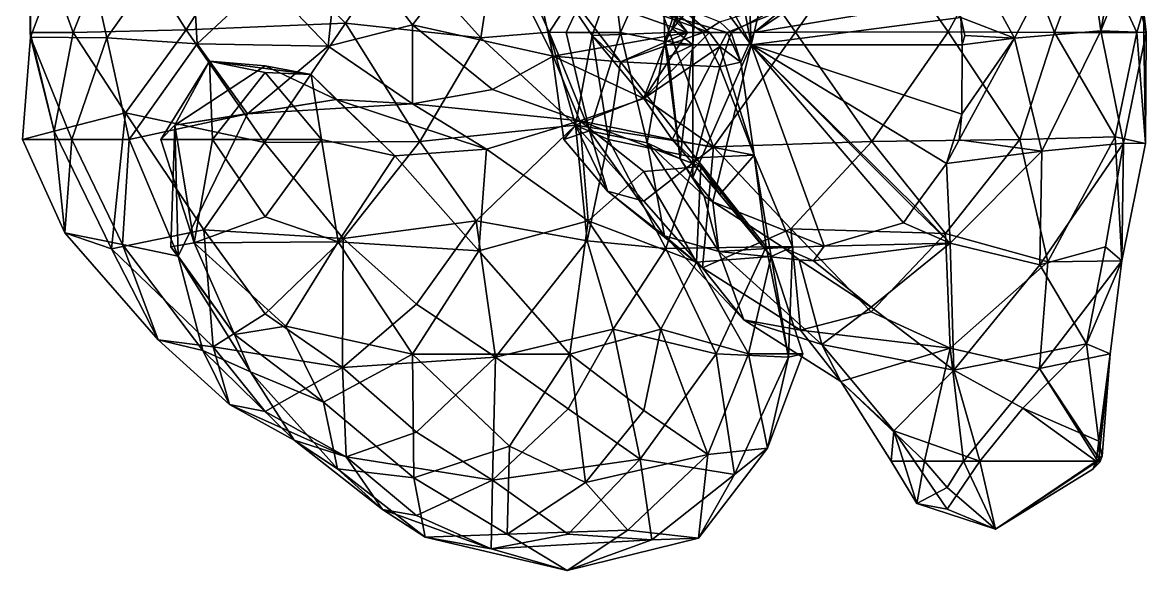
# Model space of a CAD drawing. Extents: x 290034 to 295698, y 4553723 to 4561693.
# Drawn here: x 291908.6 to 292095.6, y 4554380.8 to 4554471.9 of the extents above; entities that cross this region are included whole.
import ezdxf

# ---------------------------------------------------------------- set-up
doc = ezdxf.new("R2010")
doc.units = 0
doc.layers.add('Au_ppm_Pref_-_0_2', color=7, linetype='CONTINUOUS')

msp = doc.modelspace()

# ---------------------------------------------------------------- linework, layer by layer
at = {"layer": 'Au_ppm_Pref_-_0_2'}
for points in [[(292036.44, 4554496.1, 1928.44), (292029.74, 4554468.19, 1926.97), (292028.94, 4554489.58, 1927.37)], [(292036.44, 4554496.1, 1928.44), (292064.56, 4554472.72, 1931.37), (292029.74, 4554468.19, 1926.97)], [(291922.59, 4554469.32, 1881.65), (291917.8, 4554490.61, 1886.96), (291909.92, 4554469.48, 1888.68)], [(291917.8, 4554490.61, 1886.96), (291910.01, 4554489.51, 1895.05), (291909.92, 4554469.48, 1888.68)], [(291936.47, 4554488.89, 1882.32), (291917.8, 4554490.61, 1886.96), (291922.59, 4554469.32, 1881.65)], [(292084.98, 4554491.4, 1927.98), (292073.53, 4554469.29, 1929.36), (292063.49, 4554487.69, 1930.67)], [(292073.53, 4554469.29, 1929.36), (292084.98, 4554491.4, 1927.98), (292087.88, 4554470.51, 1924.56)], [(292095.62, 4554490.07, 1924.34), (292087.88, 4554470.51, 1924.56), (292084.98, 4554491.4, 1927.98)], [(291916.97, 4554470.24, 1897.82), (291909.84, 4554470.24, 1894.64), (291910.01, 4554489.51, 1895.05)], [(291909.84, 4554470.24, 1894.64), (291909.92, 4554469.48, 1888.68), (291910.01, 4554489.51, 1895.05)], [(291924.36, 4554488.82, 1899.29), (291916.97, 4554470.24, 1897.82), (291910.01, 4554489.51, 1895.05)], [(291935.8, 4554470.68, 1899.19), (291916.97, 4554470.24, 1897.82), (291924.36, 4554488.82, 1899.29)], [(291937.62, 4554468.36, 1878.07), (291936.47, 4554488.89, 1882.32), (291922.59, 4554469.32, 1881.65)], [(291924.36, 4554488.82, 1899.29), (291946.53, 4554487.83, 1901.41), (291935.8, 4554470.68, 1899.19)], [(291937.62, 4554468.36, 1878.07), (291948.91, 4554478.95, 1879.86), (291936.47, 4554488.89, 1882.32)], [(291987.74, 4554488.93, 1905.28), (291984.8, 4554469.33, 1901.81), (291971.05, 4554484.64, 1903.16)], [(291987.74, 4554488.93, 1905.28), (291996.15, 4554470.27, 1907.44), (291984.8, 4554469.33, 1901.81)], [(291987.74, 4554488.93, 1905.28), (292006.08, 4554485.37, 1911.58), (291996.15, 4554470.27, 1907.44)], [(292015.34, 4554468.76, 1924.67), (292014.88, 4554485.78, 1917.82), (292022.13, 4554488.78, 1924.08)], [(292022.13, 4554488.78, 1924.08), (292016.56, 4554470.92, 1925.23), (292015.34, 4554468.76, 1924.67)], [(292022.13, 4554488.78, 1924.08), (292020, 4554478.93, 1925.92), (292016.56, 4554470.92, 1925.23)], [(292028.94, 4554489.58, 1927.37), (292029.74, 4554468.19, 1926.97), (292026.2, 4554487.03, 1926.97)], [(292037.11, 4554470.3, 1899.47), (292049.83, 4554488.47, 1898.15), (292027.53, 4554484.17, 1897.86)], [(292037.11, 4554470.3, 1899.47), (292062.48, 4554470.32, 1898.73), (292049.83, 4554488.47, 1898.15)], [(292049.83, 4554488.47, 1898.15), (292062.48, 4554470.32, 1898.73), (292072.82, 4554489.18, 1900.69)], [(292080.13, 4554470.24, 1901.32), (292072.82, 4554489.18, 1900.69), (292062.48, 4554470.32, 1898.73)], [(292086.32, 4554486.62, 1907.08), (292072.82, 4554489.18, 1900.69), (292080.13, 4554470.24, 1901.32)], [(292091, 4554488, 1918.49), (292087.88, 4554470.51, 1924.56), (292095.62, 4554490.07, 1924.34)], [(291962.27, 4554471.76, 1900.38), (291935.8, 4554470.68, 1899.19), (291946.53, 4554487.83, 1901.41)], [(291962.27, 4554471.76, 1900.38), (291946.53, 4554487.83, 1901.41), (291971.05, 4554484.64, 1903.16)], [(291959.4, 4554467.97, 1878.58), (291961.37, 4554487.18, 1881.5), (291948.91, 4554478.95, 1879.86)], [(291973.41, 4554471.53, 1880.93), (291961.37, 4554487.18, 1881.5), (291959.4, 4554467.97, 1878.58)], [(291986.08, 4554487.84, 1882.79), (291961.37, 4554487.18, 1881.5), (291973.41, 4554471.53, 1880.93)], [(291996.78, 4554466.3, 1883.54), (291986.08, 4554487.84, 1882.79), (291973.41, 4554471.53, 1880.93)], [(291992.6, 4554485.51, 1889.47), (291986.08, 4554487.84, 1882.79), (291996.78, 4554466.3, 1883.54)], [(291992.6, 4554485.51, 1889.47), (292003.29, 4554469.72, 1893.51), (292009.78, 4554487.88, 1895.28)], [(292003.29, 4554469.72, 1893.51), (292016.12, 4554470.24, 1898.6), (292009.78, 4554487.88, 1895.28)], [(292016.12, 4554470.24, 1898.6), (292027.53, 4554484.17, 1897.86), (292009.78, 4554487.88, 1895.28)], [(292026.2, 4554487.03, 1926.97), (292029.74, 4554468.19, 1926.97), (292021.75, 4554482.91, 1926.32)], [(292073.53, 4554469.29, 1929.36), (292064.56, 4554472.72, 1931.37), (292063.49, 4554487.69, 1930.67)], [(292086.32, 4554486.62, 1907.08), (292080.13, 4554470.24, 1901.32), (292093.83, 4554470.24, 1907.97)], [(292086.32, 4554486.62, 1907.08), (292093.83, 4554470.24, 1907.97), (292094.94, 4554473.98, 1912.46)], [(292091, 4554488, 1918.49), (292095.39, 4554470.24, 1917.35), (292087.88, 4554470.51, 1924.56)], [(292095.39, 4554470.24, 1917.35), (292091, 4554488, 1918.49), (292094.94, 4554473.98, 1912.46)], [(291971.05, 4554484.64, 1903.16), (291984.8, 4554469.33, 1901.81), (291962.27, 4554471.76, 1900.38)], [(292008.02, 4554465.36, 1887.76), (292003.29, 4554469.72, 1893.51), (291992.6, 4554485.51, 1889.47)], [(292008.02, 4554465.36, 1887.76), (291992.6, 4554485.51, 1889.47), (291996.78, 4554466.3, 1883.54)], [(291998.99, 4554470.24, 1912.46), (291996.15, 4554470.27, 1907.44), (292006.08, 4554485.37, 1911.58)], [(292006.08, 4554485.37, 1911.58), (292008, 4554470.24, 1917.19), (291998.99, 4554470.24, 1912.46)], [(292006.08, 4554485.37, 1911.58), (292014.88, 4554485.78, 1917.82), (292008, 4554470.24, 1917.19)], [(292008, 4554470.24, 1917.19), (292014.88, 4554485.78, 1917.82), (292015.34, 4554468.76, 1924.67)], [(292037.11, 4554470.3, 1899.47), (292027.53, 4554484.17, 1897.86), (292016.12, 4554470.24, 1898.6)], [(292021.75, 4554482.91, 1926.32), (292029.74, 4554468.19, 1926.97), (292020.7, 4554480.42, 1926.14)], [(291937.62, 4554468.36, 1878.07), (291959.4, 4554467.97, 1878.58), (291948.91, 4554478.95, 1879.86)], [(292019.11, 4554470.24, 1882.77), (292011.9, 4554479.58, 1879.94), (292001.77, 4554476.44, 1881.87)], [(292022.77, 4554470.24, 1881.95), (292010.64, 4554474.64, 1876.45), (292011.9, 4554479.58, 1879.94)], [(292019.11, 4554470.24, 1882.77), (292022.77, 4554470.24, 1881.95), (292011.9, 4554479.58, 1879.94)], [(292020, 4554468.19, 1925.77), (292020, 4554478.93, 1925.92), (292020.7, 4554480.42, 1926.14)], [(292020.7, 4554480.42, 1926.14), (292029.74, 4554468.19, 1926.97), (292020, 4554468.19, 1925.77)], [(292020, 4554478.93, 1925.92), (292020, 4554468.19, 1925.77), (292016.56, 4554470.92, 1925.23)], [(292019.11, 4554470.24, 1882.77), (292001.77, 4554476.44, 1881.87), (292011.9, 4554477.07, 1886.43)], [(292024.5, 4554472.03, 1883.36), (292021.73, 4554470.24, 1884.07), (292011.9, 4554477.07, 1886.43)], [(292019.11, 4554470.24, 1882.77), (292011.9, 4554477.07, 1886.43), (292021.73, 4554470.24, 1884.07)], [(292024.5, 4554472.03, 1883.36), (292037.1, 4554475.96, 1886.8), (292026.4, 4554470.24, 1883.66)], [(292030.22, 4554470.24, 1882.77), (292026.4, 4554470.24, 1883.66), (292037.1, 4554475.96, 1886.8)], [(292030.22, 4554470.24, 1882.77), (292037.1, 4554475.96, 1886.8), (292048.3, 4554473.2, 1882.44)], [(292025.71, 4554470.24, 1882.2), (292037.34, 4554474.96, 1877.2), (292010.64, 4554474.64, 1876.45)], [(292025.71, 4554470.24, 1882.2), (292010.64, 4554474.64, 1876.45), (292022.77, 4554470.24, 1881.95)], [(292030.22, 4554470.24, 1882.77), (292037.34, 4554474.96, 1877.2), (292025.71, 4554470.24, 1882.2)], [(292030.22, 4554470.24, 1882.77), (292048.3, 4554473.2, 1882.44), (292037.34, 4554474.96, 1877.2)], [(292095.29, 4554451.75, 1913.16), (292094.94, 4554473.98, 1912.46), (292093.83, 4554470.24, 1907.97)], [(292094.94, 4554473.98, 1912.46), (292095.29, 4554451.75, 1913.16), (292095.39, 4554470.24, 1917.35)], [(291948.79, 4554451.96, 1898.33), (291935.8, 4554470.68, 1899.19), (291962.27, 4554471.76, 1900.38)], [(291948.79, 4554451.96, 1898.33), (291962.27, 4554471.76, 1900.38), (291974.64, 4554452.12, 1899.25)], [(291973.41, 4554471.53, 1880.93), (291959.4, 4554467.97, 1878.58), (291973.4, 4554458.39, 1876.3)], [(291962.27, 4554471.76, 1900.38), (291984.8, 4554469.33, 1901.81), (291974.64, 4554452.12, 1899.25)], [(291986.7, 4554460.75, 1879.99), (291973.41, 4554471.53, 1880.93), (291973.4, 4554458.39, 1876.3)], [(291996.78, 4554466.3, 1883.54), (291973.41, 4554471.53, 1880.93), (291986.7, 4554460.75, 1879.99)], [(292026.4, 4554470.24, 1883.66), (292021.73, 4554470.24, 1884.07), (292024.5, 4554472.03, 1883.36)], [(292029.74, 4554468.19, 1926.97), (292064.56, 4554472.72, 1931.37), (292064.81, 4554468.19, 1931.3)], [(292064.81, 4554468.19, 1931.3), (292064.56, 4554472.72, 1931.37), (292065.25, 4554469.76, 1931.39)], [(292065.25, 4554469.76, 1931.39), (292064.56, 4554472.72, 1931.37), (292073.53, 4554469.29, 1929.36)], [(291913.86, 4554453.83, 1894.32), (291909.84, 4554470.24, 1894.64), (291916.97, 4554470.24, 1897.82)], [(291909.84, 4554470.24, 1894.64), (291913.86, 4554453.83, 1894.32), (291909.92, 4554469.48, 1888.68)], [(291913.86, 4554453.83, 1894.32), (291916.97, 4554470.24, 1897.82), (291925.69, 4554456.85, 1898.18)], [(291935.8, 4554470.68, 1899.19), (291925.69, 4554456.85, 1898.18), (291916.97, 4554470.24, 1897.82)], [(291948.79, 4554451.96, 1898.33), (291925.69, 4554456.85, 1898.18), (291935.8, 4554470.68, 1899.19)], [(292000.51, 4554454.84, 1900.23), (291984.8, 4554469.33, 1901.81), (291996.15, 4554470.27, 1907.44)], [(292000.51, 4554454.84, 1900.23), (291996.15, 4554470.27, 1907.44), (291998.59, 4554452.43, 1906.52)], [(292002.87, 4554453.89, 1911.9), (291998.59, 4554452.43, 1906.52), (291996.15, 4554470.27, 1907.44)], [(292002.87, 4554453.89, 1911.9), (291996.15, 4554470.27, 1907.44), (291998.99, 4554470.24, 1912.46)], [(292019.11, 4554470.24, 1882.77), (292008.02, 4554465.36, 1887.76), (291996.78, 4554466.3, 1883.54)], [(292019.11, 4554470.24, 1882.77), (291996.78, 4554466.3, 1883.54), (292011.9, 4554459.27, 1880.49)], [(291998.99, 4554470.24, 1912.46), (292008, 4554470.24, 1917.19), (292002.87, 4554453.89, 1911.9)], [(292000.51, 4554454.84, 1900.23), (292003.29, 4554469.72, 1893.51), (292005.98, 4554452.43, 1893.54)], [(292011.9, 4554459.36, 1896.96), (292003.29, 4554469.72, 1893.51), (292000.51, 4554454.84, 1900.23)], [(292002.87, 4554453.89, 1911.9), (292008, 4554470.24, 1917.19), (292012.44, 4554451.89, 1918.42)], [(292016.12, 4554470.24, 1898.6), (292003.29, 4554469.72, 1893.51), (292011.9, 4554459.36, 1896.96)], [(292005.98, 4554452.43, 1893.54), (292003.29, 4554469.72, 1893.51), (292008.02, 4554465.36, 1887.76)], [(292012.44, 4554451.89, 1918.42), (292008, 4554470.24, 1917.19), (292015.34, 4554468.76, 1924.67)], [(292019.11, 4554470.24, 1882.77), (292021.73, 4554470.24, 1884.07), (292008.02, 4554465.36, 1887.76)], [(292024.5, 4554464.53, 1884.67), (292008.02, 4554465.36, 1887.76), (292021.73, 4554470.24, 1884.07)], [(292016.12, 4554470.24, 1898.6), (292011.9, 4554459.36, 1896.96), (292023.47, 4554451.22, 1899.4)], [(292019.11, 4554470.24, 1882.77), (292011.9, 4554459.27, 1880.49), (292022.77, 4554470.24, 1881.95)], [(292024.5, 4554467.89, 1881.98), (292022.77, 4554470.24, 1881.95), (292011.9, 4554459.27, 1880.49)], [(292015.34, 4554468.76, 1924.67), (292016.56, 4554470.92, 1925.23), (292015.56, 4554468.8, 1924.93)], [(292016.56, 4554470.92, 1925.23), (292020, 4554468.19, 1925.77), (292015.56, 4554468.8, 1924.93)], [(292023.47, 4554451.22, 1899.4), (292037.11, 4554470.3, 1899.47), (292016.12, 4554470.24, 1898.6)], [(292024.5, 4554464.53, 1884.67), (292021.73, 4554470.24, 1884.07), (292026.4, 4554470.24, 1883.66)], [(292025.71, 4554470.24, 1882.2), (292022.77, 4554470.24, 1881.95), (292024.5, 4554467.89, 1881.98)], [(292023.47, 4554451.22, 1899.4), (292049.81, 4554452.11, 1898.79), (292037.11, 4554470.3, 1899.47)], [(292028.01, 4554465.29, 1882.77), (292024.5, 4554464.53, 1884.67), (292026.4, 4554470.24, 1883.66)], [(292028.01, 4554465.29, 1882.77), (292025.71, 4554470.24, 1882.2), (292024.5, 4554467.89, 1881.98)], [(292028.01, 4554465.29, 1882.77), (292030.22, 4554470.24, 1882.77), (292025.71, 4554470.24, 1882.2)], [(292030.22, 4554470.24, 1882.77), (292028.01, 4554465.29, 1882.77), (292026.4, 4554470.24, 1883.66)], [(292037.11, 4554470.3, 1899.47), (292049.81, 4554452.11, 1898.79), (292062.48, 4554470.32, 1898.73)], [(292062.48, 4554470.32, 1898.73), (292049.81, 4554452.11, 1898.79), (292074.38, 4554452.46, 1901.38)], [(292074.38, 4554452.46, 1901.38), (292080.13, 4554470.24, 1901.32), (292062.48, 4554470.32, 1898.73)], [(292065.25, 4554469.76, 1931.39), (292073.53, 4554469.29, 1929.36), (292064.81, 4554468.19, 1931.3)], [(292073.53, 4554469.29, 1929.36), (292087.88, 4554470.51, 1924.56), (292078.03, 4554450.5, 1924.95)], [(292090.23, 4554452.89, 1906.35), (292080.13, 4554470.24, 1901.32), (292074.38, 4554452.46, 1901.38)], [(292087.88, 4554470.51, 1924.56), (292091.63, 4554451.84, 1919.08), (292078.03, 4554450.5, 1924.95)], [(292093.83, 4554470.24, 1907.97), (292080.13, 4554470.24, 1901.32), (292090.23, 4554452.89, 1906.35)], [(292087.88, 4554470.51, 1924.56), (292095.39, 4554470.24, 1917.35), (292091.63, 4554451.84, 1919.08)], [(292095.29, 4554451.75, 1913.16), (292093.83, 4554470.24, 1907.97), (292090.23, 4554452.89, 1906.35)], [(292091.63, 4554451.84, 1919.08), (292095.39, 4554470.24, 1917.35), (292095.29, 4554451.75, 1913.16)], [(291913.86, 4554453.83, 1894.32), (291908.57, 4554452.43, 1888.71), (291909.92, 4554469.48, 1888.68)], [(291908.57, 4554452.43, 1888.71), (291916.79, 4554452.43, 1883.47), (291909.92, 4554469.48, 1888.68)], [(291916.79, 4554452.43, 1883.47), (291922.59, 4554469.32, 1881.65), (291909.92, 4554469.48, 1888.68)], [(291916.79, 4554452.43, 1883.47), (291926.31, 4554452.43, 1878.05), (291922.59, 4554469.32, 1881.65)], [(291926.31, 4554452.43, 1878.05), (291937.62, 4554468.36, 1878.07), (291922.59, 4554469.32, 1881.65)], [(291937.62, 4554468.36, 1878.07), (291926.31, 4554452.43, 1878.05), (291945.97, 4554456.7, 1876.36)], [(291937.62, 4554468.36, 1878.07), (291945.97, 4554456.7, 1876.36), (291959.4, 4554467.97, 1878.58)], [(291945.97, 4554456.7, 1876.36), (291973.4, 4554458.39, 1876.3), (291959.4, 4554467.97, 1878.58)], [(292000.51, 4554454.84, 1900.23), (291974.64, 4554452.12, 1899.25), (291984.8, 4554469.33, 1901.81)], [(292024.5, 4554467.89, 1881.98), (292011.9, 4554459.27, 1880.49), (292016.6, 4554452.43, 1880.55)], [(292017.93, 4554449.24, 1922.95), (292012.44, 4554451.89, 1918.42), (292015.34, 4554468.76, 1924.67)], [(292015.34, 4554468.76, 1924.67), (292015.56, 4554468.8, 1924.93), (292015.55, 4554468.19, 1924.9)], [(292015.34, 4554468.76, 1924.67), (292015.55, 4554468.19, 1924.9), (292015.51, 4554467.76, 1924.84)], [(292015.99, 4554466.2, 1924.73), (292017.93, 4554449.24, 1922.95), (292015.34, 4554468.76, 1924.67)], [(292015.34, 4554468.76, 1924.67), (292015.51, 4554467.76, 1924.84), (292015.99, 4554466.2, 1924.73)], [(292015.99, 4554466.2, 1924.73), (292015.51, 4554467.76, 1924.84), (292015.55, 4554468.19, 1924.9)], [(292020, 4554468.19, 1925.77), (292015.55, 4554468.19, 1924.9), (292015.56, 4554468.8, 1924.93)], [(292015.99, 4554466.2, 1924.73), (292015.55, 4554468.19, 1924.9), (292020, 4554468.19, 1925.77)], [(292017.93, 4554449.24, 1922.95), (292015.99, 4554466.2, 1924.73), (292020, 4554468.19, 1925.77)], [(292024.5, 4554467.89, 1881.98), (292016.6, 4554452.43, 1880.55), (292030.22, 4554449.81, 1882.77)], [(292020, 4554446.13, 1922.95), (292017.93, 4554449.24, 1922.95), (292020, 4554468.19, 1925.77)], [(292029.74, 4554468.19, 1926.97), (292023.33, 4554442.09, 1922.85), (292020, 4554446.13, 1922.95)], [(292029.74, 4554468.19, 1926.97), (292020, 4554446.13, 1922.95), (292020, 4554468.19, 1925.77)], [(292023.33, 4554442.09, 1922.85), (292029.74, 4554468.19, 1926.97), (292041.84, 4554434.72, 1924.27)], [(292024.5, 4554467.89, 1881.98), (292030.22, 4554449.81, 1882.77), (292028.01, 4554465.29, 1882.77)], [(292041.84, 4554434.72, 1924.27), (292029.74, 4554468.19, 1926.97), (292055.06, 4554438.6, 1926.44)], [(292055.06, 4554438.6, 1926.44), (292029.74, 4554468.19, 1926.97), (292056.79, 4554441.06, 1926.97)], [(292056.79, 4554441.06, 1926.97), (292029.74, 4554468.19, 1926.97), (292056.99, 4554441.33, 1927.03)], [(292062.18, 4554448.44, 1928.54), (292056.99, 4554441.33, 1927.03), (292029.74, 4554468.19, 1926.97)], [(292029.74, 4554468.19, 1926.97), (292064.81, 4554468.19, 1931.3), (292064.73, 4554456.68, 1929.87)], [(292064.73, 4554456.68, 1929.87), (292062.18, 4554448.44, 1928.54), (292029.74, 4554468.19, 1926.97)], [(292064.73, 4554456.68, 1929.87), (292073.53, 4554469.29, 1929.36), (292064.3, 4554452.41, 1929.29)], [(292064.3, 4554452.41, 1929.29), (292073.53, 4554469.29, 1929.36), (292078.03, 4554450.5, 1924.95)], [(292064.81, 4554468.19, 1931.3), (292073.53, 4554469.29, 1929.36), (292064.73, 4554456.68, 1929.87)], [(291996.78, 4554466.3, 1883.54), (291986.7, 4554460.75, 1879.99), (292001.21, 4554455.55, 1876.84)], [(291996.78, 4554466.3, 1883.54), (292001.21, 4554455.55, 1876.84), (292011.9, 4554459.27, 1880.49)], [(291940.17, 4554452.43, 1860.83), (291939.67, 4554465.49, 1864.95), (291931.55, 4554452.43, 1864.95)], [(291939.67, 4554465.49, 1864.95), (291933.87, 4554454.84, 1870.97), (291931.55, 4554452.43, 1864.95)], [(291948.91, 4554464.67, 1869.03), (291933.87, 4554454.84, 1870.97), (291939.67, 4554465.49, 1864.95)], [(291933.87, 4554454.84, 1870.97), (291948.91, 4554464.67, 1869.03), (291960.72, 4554459.12, 1870.9)], [(291940.17, 4554452.43, 1860.83), (291948.91, 4554463.56, 1861.24), (291939.67, 4554465.49, 1864.95)], [(291939.67, 4554465.49, 1864.95), (291956.57, 4554463.27, 1864.95), (291948.91, 4554464.67, 1869.03)], [(291956.57, 4554463.27, 1864.95), (291939.67, 4554465.49, 1864.95), (291948.91, 4554463.56, 1861.24)], [(291948.91, 4554464.67, 1869.03), (291956.57, 4554463.27, 1864.95), (291960.72, 4554459.12, 1870.9)], [(292005.98, 4554452.43, 1893.54), (292008.02, 4554465.36, 1887.76), (292020.53, 4554449.39, 1887.81)], [(292024.5, 4554464.53, 1884.67), (292020.53, 4554449.39, 1887.81), (292008.02, 4554465.36, 1887.76)], [(292024.5, 4554464.53, 1884.67), (292030.22, 4554449.81, 1882.77), (292020.53, 4554449.39, 1887.81)], [(292024.5, 4554464.53, 1884.67), (292028.01, 4554465.29, 1882.77), (292030.22, 4554449.81, 1882.77)], [(291940.17, 4554452.43, 1860.83), (291958.28, 4554452.43, 1860.53), (291948.91, 4554463.56, 1861.24)], [(291956.57, 4554463.27, 1864.95), (291948.91, 4554463.56, 1861.24), (291958.28, 4554452.43, 1860.53)], [(291960.72, 4554459.12, 1870.9), (291956.57, 4554463.27, 1864.95), (291970.46, 4554449.72, 1865.77)], [(291970.46, 4554449.72, 1865.77), (291956.57, 4554463.27, 1864.95), (291958.28, 4554452.43, 1860.53)], [(291986.7, 4554460.75, 1879.99), (291973.4, 4554458.39, 1876.3), (292001.21, 4554455.55, 1876.84)], [(291933.87, 4554454.84, 1870.97), (291960.72, 4554459.12, 1870.9), (291945.97, 4554456.7, 1876.36)], [(291960.72, 4554459.12, 1870.9), (291973.4, 4554458.39, 1876.3), (291945.97, 4554456.7, 1876.36)], [(291985.71, 4554450.81, 1871.7), (291973.4, 4554458.39, 1876.3), (291960.72, 4554459.12, 1870.9)], [(291985.71, 4554450.81, 1871.7), (291960.72, 4554459.12, 1870.9), (291970.46, 4554449.72, 1865.77)], [(292001.21, 4554455.55, 1876.84), (291973.4, 4554458.39, 1876.3), (291985.71, 4554450.81, 1871.7)], [(292023.47, 4554451.22, 1899.4), (292011.9, 4554459.36, 1896.96), (292000.51, 4554454.84, 1900.23)], [(292016.6, 4554452.43, 1880.55), (292011.9, 4554459.27, 1880.49), (292001.21, 4554455.55, 1876.84)], [(291925.69, 4554456.85, 1898.18), (291923.35, 4554434.27, 1894.66), (291913.86, 4554453.83, 1894.32)], [(291938.72, 4554437.43, 1898.51), (291923.35, 4554434.27, 1894.66), (291925.69, 4554456.85, 1898.18)], [(291948.79, 4554451.96, 1898.33), (291938.72, 4554437.43, 1898.51), (291925.69, 4554456.85, 1898.18)], [(291926.31, 4554452.43, 1878.05), (291934.47, 4554433.05, 1876.75), (291945.97, 4554456.7, 1876.36)], [(291933.87, 4554454.84, 1870.97), (291945.97, 4554456.7, 1876.36), (291934.47, 4554433.05, 1876.75)], [(292064.3, 4554452.41, 1929.29), (292062.18, 4554448.44, 1928.54), (292064.73, 4554456.68, 1929.87)], [(291931.55, 4554452.43, 1864.95), (291933.87, 4554454.84, 1870.97), (291937.13, 4554435.27, 1865.19)], [(291933.87, 4554454.84, 1870.97), (291934.47, 4554433.05, 1876.75), (291933.21, 4554434.61, 1870.89)], [(291937.13, 4554435.27, 1865.19), (291933.87, 4554454.84, 1870.97), (291933.21, 4554434.61, 1870.89)], [(291984, 4554438.9, 1897.88), (291974.64, 4554452.12, 1899.25), (292000.51, 4554454.84, 1900.23)], [(292000.51, 4554454.84, 1900.23), (292002.44, 4554435.58, 1895.56), (291984, 4554438.9, 1897.88)], [(292002.63, 4554438.94, 1869.42), (292001.21, 4554455.55, 1876.84), (291985.71, 4554450.81, 1871.7)], [(292000.51, 4554454.84, 1900.23), (291998.59, 4554452.43, 1906.52), (292005.83, 4554443.83, 1906.52)], [(292005.98, 4554452.43, 1893.54), (292002.44, 4554435.58, 1895.56), (292000.51, 4554454.84, 1900.23)], [(292011.9, 4554442.18, 1903.11), (292023.47, 4554451.22, 1899.4), (292000.51, 4554454.84, 1900.23)], [(292000.51, 4554454.84, 1900.23), (292005.83, 4554443.83, 1906.52), (292011.9, 4554442.18, 1903.11)], [(292016.6, 4554452.43, 1880.55), (292001.21, 4554455.55, 1876.84), (292021.34, 4554447.95, 1876.83)], [(292021.34, 4554447.95, 1876.83), (292001.21, 4554455.55, 1876.84), (292011.9, 4554447.13, 1872.65)], [(292001.21, 4554455.55, 1876.84), (292002.63, 4554438.94, 1869.42), (292011.9, 4554447.13, 1872.65)], [(291913.86, 4554453.83, 1894.32), (291915.6, 4554436.91, 1888.71), (291908.57, 4554452.43, 1888.71)], [(291913.86, 4554453.83, 1894.32), (291923.35, 4554434.27, 1894.66), (291915.6, 4554436.91, 1888.71)], [(292005.83, 4554443.83, 1906.52), (291998.59, 4554452.43, 1906.52), (292002.87, 4554453.89, 1911.9)], [(292005.83, 4554443.83, 1906.52), (292002.87, 4554453.89, 1911.9), (292015.32, 4554436.41, 1911.37)], [(292002.87, 4554453.89, 1911.9), (292012.44, 4554451.89, 1918.42), (292015.32, 4554436.41, 1911.37)], [(292074.38, 4554452.46, 1901.38), (292079.03, 4554432.09, 1905.75), (292090.23, 4554452.89, 1906.35)], [(292079.03, 4554432.09, 1905.75), (292091.37, 4554432.25, 1912.25), (292090.23, 4554452.89, 1906.35)], [(292091.37, 4554432.25, 1912.25), (292095.29, 4554451.75, 1913.16), (292090.23, 4554452.89, 1906.35)], [(291908.57, 4554452.43, 1888.71), (291915.6, 4554436.91, 1888.71), (291916.79, 4554452.43, 1883.47)], [(291915.6, 4554436.91, 1888.71), (291925.21, 4554434.99, 1882.39), (291916.79, 4554452.43, 1883.47)], [(291916.79, 4554452.43, 1883.47), (291925.21, 4554434.99, 1882.39), (291926.31, 4554452.43, 1878.05)], [(291934.47, 4554433.05, 1876.75), (291926.31, 4554452.43, 1878.05), (291925.21, 4554434.99, 1882.39)], [(291940.17, 4554452.43, 1860.83), (291931.55, 4554452.43, 1864.95), (291937.13, 4554435.27, 1865.19)], [(291940.17, 4554452.43, 1860.83), (291937.13, 4554435.27, 1865.19), (291948.91, 4554439.56, 1860.66)], [(291948.79, 4554451.96, 1898.33), (291961.86, 4554435.98, 1898.69), (291938.72, 4554437.43, 1898.51)], [(291940.17, 4554452.43, 1860.83), (291948.91, 4554439.56, 1860.66), (291958.28, 4554452.43, 1860.53)], [(291948.79, 4554451.96, 1898.33), (291974.64, 4554452.12, 1899.25), (291961.86, 4554435.98, 1898.69)], [(291958.28, 4554452.43, 1860.53), (291948.91, 4554439.56, 1860.66), (291961.07, 4554435.44, 1862.6)], [(291970.46, 4554449.72, 1865.77), (291958.28, 4554452.43, 1860.53), (291961.07, 4554435.44, 1862.6)], [(291961.86, 4554435.98, 1898.69), (291974.64, 4554452.12, 1899.25), (291984, 4554438.9, 1897.88)], [(292002.44, 4554435.58, 1895.56), (292005.98, 4554452.43, 1893.54), (292015.54, 4554434.32, 1890.52)], [(292015.54, 4554434.32, 1890.52), (292005.98, 4554452.43, 1893.54), (292020.53, 4554449.39, 1887.81)], [(292023.47, 4554451.22, 1899.4), (292011.9, 4554442.18, 1903.11), (292021.64, 4554431.08, 1906.23)], [(292012.44, 4554451.89, 1918.42), (292017.93, 4554449.24, 1922.95), (292021.93, 4554443.01, 1922.79)], [(292024.36, 4554433.82, 1918.35), (292012.44, 4554451.89, 1918.42), (292021.93, 4554443.01, 1922.79)], [(292012.44, 4554451.89, 1918.42), (292024.36, 4554433.82, 1918.35), (292015.32, 4554436.41, 1911.37)], [(292016.6, 4554452.43, 1880.55), (292021.34, 4554447.95, 1876.83), (292024.5, 4554443.28, 1879.87)], [(292030.22, 4554449.81, 1882.77), (292016.6, 4554452.43, 1880.55), (292024.5, 4554443.28, 1879.87)], [(292036.34, 4554437.59, 1901.18), (292023.47, 4554451.22, 1899.4), (292021.64, 4554431.08, 1906.23)], [(292049.81, 4554452.11, 1898.79), (292023.47, 4554451.22, 1899.4), (292036.34, 4554437.59, 1901.18)], [(292036.34, 4554437.59, 1901.18), (292062.04, 4554436.8, 1901.74), (292049.81, 4554452.11, 1898.79)], [(292062.04, 4554436.8, 1901.74), (292074.38, 4554452.46, 1901.38), (292049.81, 4554452.11, 1898.79)], [(292062.04, 4554436.8, 1901.74), (292079.03, 4554432.09, 1905.75), (292074.38, 4554452.46, 1901.38)], [(292064.3, 4554452.41, 1929.29), (292078.03, 4554450.5, 1924.95), (292062.18, 4554448.44, 1928.54)], [(292088.62, 4554434.61, 1918.4), (292077.73, 4554431.58, 1920.75), (292091.63, 4554451.84, 1919.08)], [(292077.73, 4554431.58, 1920.75), (292078.03, 4554450.5, 1924.95), (292091.63, 4554451.84, 1919.08)], [(292088.62, 4554434.61, 1918.4), (292091.63, 4554451.84, 1919.08), (292091.37, 4554432.25, 1912.25)], [(292095.29, 4554451.75, 1913.16), (292091.37, 4554432.25, 1912.25), (292091.63, 4554451.84, 1919.08)], [(291984.46, 4554433.91, 1865.85), (291970.46, 4554449.72, 1865.77), (291961.07, 4554435.44, 1862.6)], [(291985.71, 4554450.81, 1871.7), (291970.46, 4554449.72, 1865.77), (291984.46, 4554433.91, 1865.85)], [(291985.71, 4554450.81, 1871.7), (291984.46, 4554433.91, 1865.85), (292002.63, 4554438.94, 1869.42)], [(292032.19, 4554434.61, 1886.39), (292015.54, 4554434.32, 1890.52), (292020.53, 4554449.39, 1887.81)], [(292017.93, 4554449.24, 1922.95), (292020, 4554446.13, 1922.95), (292021.93, 4554443.01, 1922.79)], [(292020.53, 4554449.39, 1887.81), (292030.22, 4554449.81, 1882.77), (292032.19, 4554434.61, 1886.39)], [(292030.22, 4554449.81, 1882.77), (292024.5, 4554443.28, 1879.87), (292033.03, 4554432.97, 1877.57)], [(292030.22, 4554449.81, 1882.77), (292036.57, 4554434.61, 1882.77), (292032.19, 4554434.61, 1886.39)], [(292036.57, 4554434.61, 1882.77), (292030.22, 4554449.81, 1882.77), (292033.03, 4554432.97, 1877.57)], [(292078.03, 4554450.5, 1924.95), (292062.79, 4554435.19, 1923.95), (292062.18, 4554448.44, 1928.54)], [(292078.03, 4554450.5, 1924.95), (292077.73, 4554431.58, 1920.75), (292062.79, 4554435.19, 1923.95)], [(292020.65, 4554432.06, 1871.47), (292021.34, 4554447.95, 1876.83), (292011.9, 4554447.13, 1872.65)], [(292020.65, 4554432.06, 1871.47), (292033.03, 4554432.97, 1877.57), (292021.34, 4554447.95, 1876.83)], [(292033.03, 4554432.97, 1877.57), (292024.5, 4554443.28, 1879.87), (292021.34, 4554447.95, 1876.83)], [(292062.18, 4554448.44, 1928.54), (292062.79, 4554435.19, 1923.95), (292056.99, 4554441.33, 1927.03)], [(292020.65, 4554432.06, 1871.47), (292011.9, 4554447.13, 1872.65), (292002.63, 4554438.94, 1869.42)], [(292023.33, 4554442.09, 1922.85), (292021.93, 4554443.01, 1922.79), (292020, 4554446.13, 1922.95)], [(292011.9, 4554442.18, 1903.11), (292005.83, 4554443.83, 1906.52), (292021.64, 4554431.08, 1906.23)], [(292015.32, 4554436.41, 1911.37), (292021.64, 4554431.08, 1906.23), (292005.83, 4554443.83, 1906.52)], [(292023.33, 4554442.09, 1922.85), (292024.36, 4554433.82, 1918.35), (292021.93, 4554443.01, 1922.79)], [(292035.04, 4554434.48, 1923.37), (292023.33, 4554442.09, 1922.85), (292041.84, 4554434.72, 1924.27)], [(292035.04, 4554434.48, 1923.37), (292024.36, 4554433.82, 1918.35), (292023.33, 4554442.09, 1922.85)], [(292062.79, 4554435.19, 1923.95), (292055.06, 4554438.6, 1926.44), (292056.79, 4554441.06, 1926.97)], [(292062.79, 4554435.19, 1923.95), (292056.79, 4554441.06, 1926.97), (292056.99, 4554441.33, 1927.03)], [(291961.07, 4554435.44, 1862.6), (291948.91, 4554439.56, 1860.66), (291937.13, 4554435.27, 1865.19)], [(291961.86, 4554435.98, 1898.69), (291984, 4554438.9, 1897.88), (291974.1, 4554425.08, 1897.82)], [(291974.1, 4554425.08, 1897.82), (291984, 4554438.9, 1897.88), (291987.24, 4554416.25, 1894.82)], [(292002.44, 4554435.58, 1895.56), (291987.24, 4554416.25, 1894.82), (291984, 4554438.9, 1897.88)], [(292002.63, 4554438.94, 1869.42), (291984.46, 4554433.91, 1865.85), (291999.55, 4554416.73, 1866.68)], [(292014.7, 4554420.91, 1868.19), (292002.63, 4554438.94, 1869.42), (291999.55, 4554416.73, 1866.68)], [(292020.65, 4554432.06, 1871.47), (292002.63, 4554438.94, 1869.42), (292014.7, 4554420.91, 1868.19)], [(292062.79, 4554435.19, 1923.95), (292041.84, 4554434.72, 1924.27), (292055.06, 4554438.6, 1926.44)], [(291915.6, 4554436.91, 1888.71), (291923.35, 4554434.27, 1894.66), (291931.12, 4554419.13, 1888.71)], [(291915.6, 4554436.91, 1888.71), (291931.12, 4554419.13, 1888.71), (291925.21, 4554434.99, 1882.39)], [(291940.28, 4554417.98, 1894.08), (291923.35, 4554434.27, 1894.66), (291938.72, 4554437.43, 1898.51)], [(291940.28, 4554417.98, 1894.08), (291938.72, 4554437.43, 1898.51), (291948.91, 4554423.46, 1898.36)], [(291948.91, 4554423.46, 1898.36), (291938.72, 4554437.43, 1898.51), (291961.86, 4554435.98, 1898.69)], [(291948.91, 4554423.46, 1898.36), (291961.86, 4554435.98, 1898.69), (291961.79, 4554414.54, 1895.73)], [(291961.86, 4554435.98, 1898.69), (291974.1, 4554425.08, 1897.82), (291961.79, 4554414.54, 1895.73)], [(292028.53, 4554422.48, 1912.46), (292021.64, 4554431.08, 1906.23), (292015.32, 4554436.41, 1911.37)], [(292028.53, 4554422.48, 1912.46), (292015.32, 4554436.41, 1911.37), (292024.36, 4554433.82, 1918.35)], [(292036.34, 4554437.59, 1901.18), (292021.64, 4554431.08, 1906.23), (292037.95, 4554420.75, 1907.53)], [(292036.34, 4554437.59, 1901.18), (292037.95, 4554420.75, 1907.53), (292049.7, 4554423.79, 1902.92)], [(292036.34, 4554437.59, 1901.18), (292049.7, 4554423.79, 1902.92), (292062.04, 4554436.8, 1901.74)], [(292062.82, 4554417.75, 1907.66), (292062.04, 4554436.8, 1901.74), (292049.7, 4554423.79, 1902.92)], [(292062.82, 4554417.75, 1907.66), (292079.03, 4554432.09, 1905.75), (292062.04, 4554436.8, 1901.74)], [(291931.12, 4554419.13, 1888.71), (291923.35, 4554434.27, 1894.66), (291940.28, 4554417.98, 1894.08)], [(291931.12, 4554419.13, 1888.71), (291938.55, 4554417.37, 1882.54), (291925.21, 4554434.99, 1882.39)], [(291938.55, 4554417.37, 1882.54), (291934.47, 4554433.05, 1876.75), (291925.21, 4554434.99, 1882.39)], [(291937.13, 4554435.27, 1865.19), (291933.21, 4554434.61, 1870.89), (291943.8, 4554420.01, 1870.89)], [(291943.8, 4554420.01, 1870.89), (291933.21, 4554434.61, 1870.89), (291934.47, 4554433.05, 1876.75)], [(291937.13, 4554435.27, 1865.19), (291952.37, 4554421.39, 1866.27), (291961.07, 4554435.44, 1862.6)], [(291937.13, 4554435.27, 1865.19), (291943.8, 4554420.01, 1870.89), (291952.37, 4554421.39, 1866.27)], [(291952.37, 4554421.39, 1866.27), (291973.42, 4554416.73, 1865.63), (291961.07, 4554435.44, 1862.6)], [(291984.46, 4554433.91, 1865.85), (291961.07, 4554435.44, 1862.6), (291973.42, 4554416.73, 1865.63)], [(292002.44, 4554435.58, 1895.56), (292006.79, 4554420.89, 1893.6), (291987.24, 4554416.25, 1894.82)], [(292006.79, 4554420.89, 1893.6), (292002.44, 4554435.58, 1895.56), (292015.54, 4554434.32, 1890.52)], [(292006.79, 4554420.89, 1893.6), (292015.54, 4554434.32, 1890.52), (292023.93, 4554416.8, 1888.45)], [(292023.93, 4554416.8, 1888.45), (292015.54, 4554434.32, 1890.52), (292032.19, 4554434.61, 1886.39)], [(292023.93, 4554416.8, 1888.45), (292032.19, 4554434.61, 1886.39), (292035.94, 4554416.23, 1882.7)], [(292035.04, 4554434.48, 1923.37), (292037.68, 4554432.43, 1923.45), (292024.36, 4554433.82, 1918.35)], [(292036.57, 4554434.61, 1882.77), (292035.94, 4554416.23, 1882.7), (292032.19, 4554434.61, 1886.39)], [(292035.94, 4554416.23, 1882.7), (292036.57, 4554434.61, 1882.77), (292033.03, 4554432.97, 1877.57)], [(292040.07, 4554432.24, 1923.73), (292035.04, 4554434.48, 1923.37), (292041.84, 4554434.72, 1924.27)], [(292037.68, 4554432.43, 1923.45), (292035.04, 4554434.48, 1923.37), (292040.07, 4554432.24, 1923.73)], [(292041.84, 4554434.72, 1924.27), (292062.79, 4554435.19, 1923.95), (292040.07, 4554432.24, 1923.73)], [(292062.79, 4554435.19, 1923.95), (292049.7, 4554424.56, 1921.75), (292040.07, 4554432.24, 1923.73)], [(292062.79, 4554435.19, 1923.95), (292063.41, 4554414.11, 1919.55), (292049.7, 4554424.56, 1921.75)], [(292077.73, 4554431.58, 1920.75), (292063.41, 4554414.11, 1919.55), (292062.79, 4554435.19, 1923.95)], [(292085.49, 4554418.48, 1917.85), (292077.73, 4554431.58, 1920.75), (292088.62, 4554434.61, 1918.4)], [(292085.49, 4554418.48, 1917.85), (292088.62, 4554434.61, 1918.4), (292091.37, 4554432.25, 1912.25)], [(291943.8, 4554420.01, 1870.89), (291934.47, 4554433.05, 1876.75), (291946.47, 4554413.81, 1876.43)], [(291946.47, 4554413.81, 1876.43), (291934.47, 4554433.05, 1876.75), (291938.55, 4554417.37, 1882.54)], [(291984.46, 4554433.91, 1865.85), (291973.42, 4554416.73, 1865.63), (291999.55, 4554416.73, 1866.68)], [(292020.65, 4554432.06, 1871.47), (292029.3, 4554416.79, 1871.94), (292033.03, 4554432.97, 1877.57)], [(292024.36, 4554433.82, 1918.35), (292037.68, 4554432.43, 1923.45), (292041.48, 4554418.33, 1917.69)], [(292028.53, 4554422.48, 1912.46), (292024.36, 4554433.82, 1918.35), (292041.48, 4554418.33, 1917.69)], [(292033.03, 4554432.97, 1877.57), (292029.3, 4554416.79, 1871.94), (292038.32, 4554416.79, 1876.83)], [(292033.03, 4554432.97, 1877.57), (292038.32, 4554416.79, 1876.83), (292035.94, 4554416.23, 1882.7)], [(292049.7, 4554424.56, 1921.75), (292037.68, 4554432.43, 1923.45), (292040.07, 4554432.24, 1923.73)], [(292049.7, 4554424.56, 1921.75), (292041.48, 4554418.33, 1917.69), (292037.68, 4554432.43, 1923.45)], [(292077.65, 4554414.35, 1910.35), (292089.39, 4554416.79, 1912.46), (292091.37, 4554432.25, 1912.25)], [(292077.65, 4554414.35, 1910.35), (292091.37, 4554432.25, 1912.25), (292079.03, 4554432.09, 1905.75)], [(292091.37, 4554432.25, 1912.25), (292089.39, 4554416.79, 1912.46), (292085.49, 4554418.48, 1917.85)], [(292020.65, 4554432.06, 1871.47), (292014.7, 4554420.91, 1868.19), (292029.3, 4554416.79, 1871.94)], [(292037.95, 4554420.75, 1907.53), (292021.64, 4554431.08, 1906.23), (292028.53, 4554422.48, 1912.46)], [(292062.82, 4554417.75, 1907.66), (292077.65, 4554414.35, 1910.35), (292079.03, 4554432.09, 1905.75)], [(292085.49, 4554418.48, 1917.85), (292063.41, 4554414.11, 1919.55), (292077.73, 4554431.58, 1920.75)], [(291961.79, 4554414.54, 1895.73), (291974.1, 4554425.08, 1897.82), (291987.24, 4554416.25, 1894.82)], [(291940.28, 4554417.98, 1894.08), (291948.91, 4554423.46, 1898.36), (291961.79, 4554414.54, 1895.73)], [(292037.95, 4554420.75, 1907.53), (292062.82, 4554417.75, 1907.66), (292049.7, 4554423.79, 1902.92)], [(292049.7, 4554424.56, 1921.75), (292063.41, 4554414.11, 1919.55), (292041.48, 4554418.33, 1917.69)], [(291952.37, 4554421.39, 1866.27), (291943.8, 4554420.01, 1870.89), (291958.61, 4554408.75, 1869.57)], [(291952.37, 4554421.39, 1866.27), (291958.61, 4554408.75, 1869.57), (291973.42, 4554416.73, 1865.63)], [(292041.48, 4554418.33, 1917.69), (292044.61, 4554412.22, 1911.78), (292028.53, 4554422.48, 1912.46)], [(292028.53, 4554422.48, 1912.46), (292044.61, 4554412.22, 1911.78), (292037.95, 4554420.75, 1907.53)], [(291940.28, 4554417.98, 1894.08), (291942.96, 4554408.38, 1888.71), (291931.12, 4554419.13, 1888.71)], [(291931.12, 4554419.13, 1888.71), (291942.96, 4554408.38, 1888.71), (291938.55, 4554417.37, 1882.54)], [(291943.8, 4554420.01, 1870.89), (291946.47, 4554413.81, 1876.43), (291958.61, 4554408.75, 1869.57)], [(291999.3, 4554407.67, 1891.75), (291987.24, 4554416.25, 1894.82), (292006.79, 4554420.89, 1893.6)], [(292006.79, 4554420.89, 1893.6), (292011.27, 4554399.31, 1888.41), (291999.3, 4554407.67, 1891.75)], [(292014.7, 4554420.91, 1868.19), (291999.55, 4554416.73, 1866.68), (292011.9, 4554407.36, 1867.74)], [(292006.79, 4554420.89, 1893.6), (292023.93, 4554416.8, 1888.45), (292011.27, 4554399.31, 1888.41)], [(292022.52, 4554400.08, 1871.21), (292014.7, 4554420.91, 1868.19), (292011.9, 4554407.36, 1867.74)], [(292022.52, 4554400.08, 1871.21), (292029.3, 4554416.79, 1871.94), (292014.7, 4554420.91, 1868.19)], [(292062.82, 4554417.75, 1907.66), (292037.95, 4554420.75, 1907.53), (292044.61, 4554412.22, 1911.78)], [(291942.96, 4554408.38, 1888.71), (291953.75, 4554402.46, 1883.38), (291938.55, 4554417.37, 1882.54)], [(291953.75, 4554402.46, 1883.38), (291946.47, 4554413.81, 1876.43), (291938.55, 4554417.37, 1882.54)], [(291940.28, 4554417.98, 1894.08), (291948.91, 4554407.19, 1891.9), (291942.96, 4554408.38, 1888.71)], [(291940.28, 4554417.98, 1894.08), (291961.79, 4554414.54, 1895.73), (291948.91, 4554407.19, 1891.9)], [(292053.47, 4554403.98, 1916.78), (292041.48, 4554418.33, 1917.69), (292063.41, 4554414.11, 1919.55)], [(292053.47, 4554403.98, 1916.78), (292044.61, 4554412.22, 1911.78), (292041.48, 4554418.33, 1917.69)], [(292062.82, 4554417.75, 1907.66), (292044.61, 4554412.22, 1911.78), (292058.56, 4554398.97, 1910.7)], [(292065.04, 4554398.97, 1911.17), (292062.82, 4554417.75, 1907.66), (292058.56, 4554398.97, 1910.7)], [(292065.04, 4554398.97, 1911.17), (292077.65, 4554414.35, 1910.35), (292062.82, 4554417.75, 1907.66)], [(292074.9, 4554407.79, 1915.46), (292063.41, 4554414.11, 1919.55), (292085.49, 4554418.48, 1917.85)], [(292074.9, 4554407.79, 1915.46), (292085.49, 4554418.48, 1917.85), (292087.5, 4554402.27, 1913.56)], [(292089.39, 4554416.79, 1912.46), (292087.5, 4554402.27, 1913.56), (292085.49, 4554418.48, 1917.85)], [(291973.42, 4554416.73, 1865.63), (291958.61, 4554408.75, 1869.57), (291973.65, 4554396.17, 1870.61)], [(291961.79, 4554414.54, 1895.73), (291987.24, 4554416.25, 1894.82), (291974.1, 4554403.76, 1893.05)], [(291999.55, 4554416.73, 1866.68), (291973.42, 4554416.73, 1865.63), (291989.52, 4554401.45, 1867.1)], [(291973.65, 4554396.17, 1870.61), (291989.52, 4554401.45, 1867.1), (291973.42, 4554416.73, 1865.63)], [(291987.24, 4554416.25, 1894.82), (291986.71, 4554395.82, 1889.71), (291974.1, 4554403.76, 1893.05)], [(291987.24, 4554416.25, 1894.82), (291999.3, 4554407.67, 1891.75), (291986.71, 4554395.82, 1889.71)], [(291999.55, 4554416.73, 1866.68), (291989.52, 4554401.45, 1867.1), (292002.16, 4554395.43, 1868.36)], [(292002.16, 4554395.43, 1868.36), (292011.9, 4554407.36, 1867.74), (291999.55, 4554416.73, 1866.68)], [(292011.27, 4554399.31, 1888.41), (292023.93, 4554416.8, 1888.45), (292026.94, 4554396.71, 1882.5)], [(292029.3, 4554416.79, 1871.94), (292022.52, 4554400.08, 1871.21), (292032.46, 4554401.1, 1876.83)], [(292023.93, 4554416.8, 1888.45), (292035.94, 4554416.23, 1882.7), (292026.94, 4554396.71, 1882.5)], [(292035.94, 4554416.23, 1882.7), (292032.46, 4554401.1, 1876.83), (292026.94, 4554396.71, 1882.5)], [(292029.3, 4554416.79, 1871.94), (292032.46, 4554401.1, 1876.83), (292038.32, 4554416.79, 1876.83)], [(292038.32, 4554416.79, 1876.83), (292032.46, 4554401.1, 1876.83), (292035.94, 4554416.23, 1882.7)], [(292089.39, 4554416.79, 1912.46), (292077.65, 4554414.35, 1910.35), (292087.5, 4554399.44, 1912.31)], [(292089.39, 4554416.79, 1912.46), (292088.06, 4554399.77, 1912.46), (292087.5, 4554402.27, 1913.56)], [(292089.39, 4554416.79, 1912.46), (292087.5, 4554399.44, 1912.31), (292088.06, 4554399.77, 1912.46)], [(291958.61, 4554408.75, 1869.57), (291946.47, 4554413.81, 1876.43), (291960.96, 4554397.66, 1876.88)], [(291946.47, 4554413.81, 1876.43), (291953.75, 4554402.46, 1883.38), (291960.96, 4554397.66, 1876.88)], [(291962.39, 4554399.67, 1888.69), (291948.91, 4554407.19, 1891.9), (291961.79, 4554414.54, 1895.73)], [(291962.39, 4554399.67, 1888.69), (291961.79, 4554414.54, 1895.73), (291974.1, 4554403.76, 1893.05)], [(292053.47, 4554403.98, 1916.78), (292063.41, 4554414.11, 1919.55), (292067.72, 4554398.97, 1915.02)], [(292067.72, 4554398.97, 1915.02), (292063.41, 4554414.11, 1919.55), (292074.9, 4554407.79, 1915.46)], [(292087.34, 4554398.97, 1912.39), (292077.65, 4554414.35, 1910.35), (292065.04, 4554398.97, 1911.17)], [(292087.34, 4554398.97, 1912.39), (292087.5, 4554399.44, 1912.31), (292077.65, 4554414.35, 1910.35)], [(292053.47, 4554403.98, 1916.78), (292053.02, 4554398.97, 1912.46), (292044.61, 4554412.22, 1911.78)], [(292058.56, 4554398.97, 1910.7), (292044.61, 4554412.22, 1911.78), (292053.02, 4554398.97, 1912.46)], [(291962.39, 4554399.67, 1888.69), (291942.96, 4554408.38, 1888.71), (291948.91, 4554407.19, 1891.9)], [(291942.96, 4554408.38, 1888.71), (291962.39, 4554399.67, 1888.69), (291953.75, 4554402.46, 1883.38)], [(291958.61, 4554408.75, 1869.57), (291960.96, 4554397.66, 1876.88), (291973.65, 4554396.17, 1870.61)], [(292011.27, 4554399.31, 1888.41), (291986.71, 4554395.82, 1889.71), (291999.3, 4554407.67, 1891.75)], [(292022.52, 4554400.08, 1871.21), (292011.9, 4554407.36, 1867.74), (292002.16, 4554395.43, 1868.36)], [(292067.72, 4554398.97, 1915.02), (292074.9, 4554407.79, 1915.46), (292087.07, 4554398.97, 1912.67)], [(292074.9, 4554407.79, 1915.46), (292087.5, 4554402.27, 1913.56), (292087.07, 4554398.97, 1912.67)], [(291953.75, 4554402.46, 1883.38), (291962.39, 4554399.67, 1888.69), (291968.41, 4554390.92, 1882.77)], [(291953.75, 4554402.46, 1883.38), (291968.41, 4554390.92, 1882.77), (291960.96, 4554397.66, 1876.88)], [(291974.1, 4554403.76, 1893.05), (291986.71, 4554395.82, 1889.71), (291962.39, 4554399.67, 1888.69)], [(292053.47, 4554403.98, 1916.78), (292057.29, 4554391.89, 1912.46), (292053.02, 4554398.97, 1912.46)], [(292053.47, 4554403.98, 1916.78), (292062.3, 4554390.99, 1915.12), (292057.29, 4554391.89, 1912.46)], [(292053.47, 4554403.98, 1916.78), (292067.72, 4554398.97, 1915.02), (292062.3, 4554390.99, 1915.12)], [(292087.07, 4554398.97, 1912.67), (292087.5, 4554402.27, 1913.56), (292087.72, 4554398.78, 1912.49)], [(292088.06, 4554399.77, 1912.46), (292087.72, 4554398.78, 1912.49), (292087.5, 4554402.27, 1913.56)], [(291989.16, 4554386.82, 1871.62), (291989.52, 4554401.45, 1867.1), (291973.65, 4554396.17, 1870.61)], [(291989.16, 4554386.82, 1871.62), (292002.16, 4554395.43, 1868.36), (291989.52, 4554401.45, 1867.1)], [(292022.52, 4554400.08, 1871.21), (292020.98, 4554386.14, 1876.83), (292032.46, 4554401.1, 1876.83)], [(292032.46, 4554401.1, 1876.83), (292020.98, 4554386.14, 1876.83), (292026.94, 4554396.71, 1882.5)], [(291962.39, 4554399.67, 1888.69), (291986.71, 4554395.82, 1889.71), (291974.1, 4554389.91, 1885.79)], [(291962.39, 4554399.67, 1888.69), (291974.1, 4554389.91, 1885.79), (291968.41, 4554390.92, 1882.77)], [(291999.3, 4554386.79, 1886.83), (291986.71, 4554395.82, 1889.71), (292011.27, 4554399.31, 1888.41)], [(292011.27, 4554399.31, 1888.41), (292013.19, 4554385.88, 1882.46), (291999.3, 4554386.79, 1886.83)], [(292009.22, 4554387.48, 1871.73), (292022.52, 4554400.08, 1871.21), (292002.16, 4554395.43, 1868.36)], [(292022.52, 4554400.08, 1871.21), (292009.22, 4554387.48, 1871.73), (292020.98, 4554386.14, 1876.83)], [(292011.27, 4554399.31, 1888.41), (292026.94, 4554396.71, 1882.5), (292013.19, 4554385.88, 1882.46)], [(292053.02, 4554398.97, 1912.46), (292057.29, 4554391.89, 1912.46), (292058.56, 4554398.97, 1910.7)], [(292057.29, 4554391.89, 1912.46), (292062.3, 4554394.56, 1910.99), (292058.56, 4554398.97, 1910.7)], [(292065.04, 4554398.97, 1911.17), (292058.56, 4554398.97, 1910.7), (292062.3, 4554394.56, 1910.99)], [(292065.04, 4554398.97, 1911.17), (292062.3, 4554394.56, 1910.99), (292070.33, 4554387.62, 1912.46)], [(292070.33, 4554387.62, 1912.46), (292062.3, 4554390.99, 1915.12), (292067.72, 4554398.97, 1915.02)], [(292087.34, 4554398.97, 1912.39), (292065.04, 4554398.97, 1911.17), (292070.33, 4554387.62, 1912.46)], [(292070.33, 4554387.62, 1912.46), (292067.72, 4554398.97, 1915.02), (292087.07, 4554398.97, 1912.67)], [(292087.34, 4554398.97, 1912.39), (292070.33, 4554387.62, 1912.46), (292086.54, 4554397.62, 1912.46)], [(292070.33, 4554387.62, 1912.46), (292087.07, 4554398.97, 1912.67), (292086.54, 4554397.62, 1912.46)], [(292087.34, 4554398.97, 1912.39), (292086.54, 4554397.62, 1912.46), (292087.72, 4554398.78, 1912.49)], [(292087.07, 4554398.97, 1912.67), (292087.72, 4554398.78, 1912.49), (292086.54, 4554397.62, 1912.46)], [(292087.34, 4554398.97, 1912.39), (292087.72, 4554398.78, 1912.49), (292087.5, 4554399.44, 1912.31)], [(292088.06, 4554399.77, 1912.46), (292087.5, 4554399.44, 1912.31), (292087.72, 4554398.78, 1912.49)], [(291975.5, 4554386.3, 1877.88), (291960.96, 4554397.66, 1876.88), (291968.41, 4554390.92, 1882.77)], [(291960.96, 4554397.66, 1876.88), (291975.5, 4554386.3, 1877.88), (291973.65, 4554396.17, 1870.61)], [(292026.94, 4554396.71, 1882.5), (292020.98, 4554386.14, 1876.83), (292013.19, 4554385.88, 1882.46)], [(291975.5, 4554386.3, 1877.88), (291989.16, 4554386.82, 1871.62), (291973.65, 4554396.17, 1870.61)], [(291974.1, 4554389.91, 1885.79), (291986.71, 4554395.82, 1889.71), (291986.51, 4554384.36, 1883.12)], [(291986.51, 4554384.36, 1883.12), (291986.71, 4554395.82, 1889.71), (291999.3, 4554386.79, 1886.83)], [(291989.16, 4554386.82, 1871.62), (292009.22, 4554387.48, 1871.73), (292002.16, 4554395.43, 1868.36)], [(292057.29, 4554391.89, 1912.46), (292070.33, 4554387.62, 1912.46), (292062.3, 4554394.56, 1910.99)], [(292070.33, 4554387.62, 1912.46), (292057.29, 4554391.89, 1912.46), (292062.3, 4554390.99, 1915.12)], [(291968.41, 4554390.92, 1882.77), (291974.1, 4554389.91, 1885.79), (291986.51, 4554384.36, 1883.12)], [(291968.41, 4554390.92, 1882.77), (291986.51, 4554384.36, 1883.12), (291975.5, 4554386.3, 1877.88)], [(292009.22, 4554387.48, 1871.73), (291989.16, 4554386.82, 1871.62), (291999.12, 4554380.77, 1876.99)], [(292020.98, 4554386.14, 1876.83), (292009.22, 4554387.48, 1871.73), (291999.12, 4554380.77, 1876.99)], [(291975.5, 4554386.3, 1877.88), (291999.12, 4554380.77, 1876.99), (291989.16, 4554386.82, 1871.62)], [(291986.51, 4554384.36, 1883.12), (291999.12, 4554380.77, 1876.99), (291975.5, 4554386.3, 1877.88)], [(292013.19, 4554385.88, 1882.46), (291986.51, 4554384.36, 1883.12), (291999.3, 4554386.79, 1886.83)], [(291986.51, 4554384.36, 1883.12), (292013.19, 4554385.88, 1882.46), (291999.12, 4554380.77, 1876.99)], [(292013.19, 4554385.88, 1882.46), (292020.98, 4554386.14, 1876.83), (291999.12, 4554380.77, 1876.99)]]:
    msp.add_3dface(points, dxfattribs=at)

doc.saveas('drawing.dxf')
